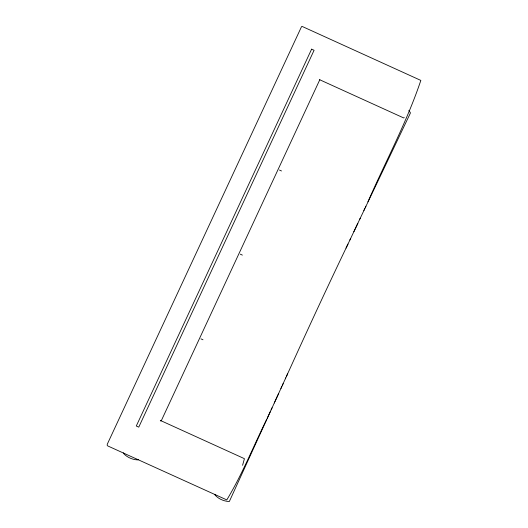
<?xml version="1.0" encoding="UTF-8"?>
<svg xmlns="http://www.w3.org/2000/svg" width="528" height="528" viewBox="0 0 528 528"><rect width="100%" height="100%" fill="white"/><g stroke="black" fill="none" stroke-linecap="round" stroke-linejoin="round"><path stroke-width="0.79" d="M123.519 452.826L123.512 453.394C126.984 457.34 132.607 459.756 137.841 459.908L138.356 459.578M215.008 494.439L215.002 495C218.473 498.953 224.096 501.362 229.33 501.521L289.773 369.065A286.235 12.533 -65.5 0 1 346.045 248.107L350.711 238.346M242.583 465.3L244.431 458.68L160.274 420.4L160.868 421.093M278.513 393.782L278.718 393.334M286.348 376.622L287.575 373.923M280.936 388.489L281.86 386.476M282.5 385.077L283.153 383.638M278.131 394.621L274.87 401.716M285.364 378.781L285.787 377.857M267.214 418.255L270.501 411.167M271.141 409.787L272.059 407.801M161.357 420.585L319.829 79.675M266.653 419.463C253.407 446.252 242.306 474.335 226.789 499.904L107.725 445.916L107.138 445.124L107.369 444.022L301.528 26.677L302.069 26.4L420.836 80.414C406.837 122.199 385.559 161.462 367.91 201.854M274.276 402.989L274.487 402.547M349.932 239.983L360.241 218.229M363.865 210.514L364.855 208.395M365.264 207.524L365.884 206.197M359.839 219.08L410.309 113.276L410.302 112.51L408.811 110.504M353.866 231.719L355.271 228.743M355.555 228.149L357.839 223.324M346.045 248.107L347.978 244.068M404.237 117.553L403.696 117.942L319.539 79.669M279.451 170.042L281.51 170.973M240.313 254.173L242.372 255.11M200.924 338.844L202.983 339.775M311.612 49.157L136.29 426.004L138.765 427.132L314.081 50.279L311.612 49.157"/></g></svg>
